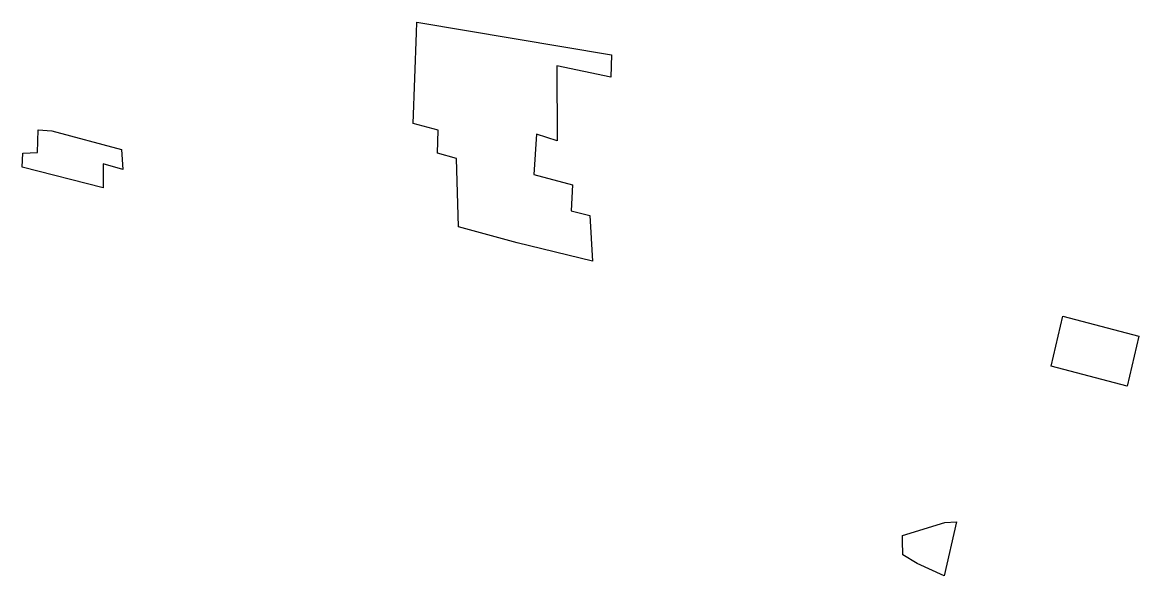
# Model space of a CAD drawing. Header units: metres. Extents: x 256834 to 257409, y 385921 to 386206.
import ezdxf

# ---------------------------------------------------------------- set-up
doc = ezdxf.new("R2010")
doc.units = ezdxf.units.M

msp = doc.modelspace()

# ---------------------------------------------------------------- linework, layer by layer
for points in [[(257137.708904, 386189.089727, -120.354855), (257137.222911, 386177.605152, -103.10072), (257109.546372, 386183.370984, -100.506492), (257109.708374, 386144.829587, -43.325731), (257099.056041, 386148.211386, -44.054084), (257097.699968, 386127.38125, -12.568067), (257117.525915, 386122.130607, -12.762404), (257116.812399, 386108.722299, 7.44081), (257126.479914, 386106.348119, 7.069579), (257127.783938, 386082.796297, 41.525688), (257089.079374, 386092.328319, 42.972088), (257058.981143, 386100.571913, 42.86241), (257057.848751, 386135.726476, -8.896608), (257048.131326, 386138.492025, -9.086561), (257048.454871, 386150.279639, -26.725312), (257035.595466, 386153.703663, -26.626561), (257037.300608, 386200.433641, -96.722708), (257037.541175, 386205.785734, -104.769236), (257137.708904, 386189.089727, -120.354855), (257137.708904, 386189.089727, -120.354855)], [(256849.677338, 386149.897273, 53.98338), (256885.501223, 386140.386687, 53.666539), (256886.196953, 386129.928914, 68.919119), (256875.98508, 386132.860055, 68.682556), (256876.101586, 386120.622202, 86.812639), (256834.454344, 386131.285742, 87.764773), (256834.715177, 386138.340958, 77.180403), (256842.207693, 386138.753054, 73.547567), (256842.680873, 386150.387569, 56.075889), (256849.677338, 386149.897273, 53.98338)], [(257369.820886, 386054.52862, -14.069512), (257408.916074, 386044.149562, -14.415286), (257403.025521, 386018.436711, 26.151254), (257363.930333, 386028.815769, 26.497028), (257369.820886, 386054.52862, -14.069512)], [(257287.56625, 385931.644177, 201.61491), (257287.414712, 385939.036481, 190.696113), (257287.351825, 385941.541521, 187.000697), (257309.200383, 385948.219379, 168.273339), (257315.201183, 385948.696597, 165.14519), (257308.831427, 385920.891976, 209.011863), (257294.989582, 385927.246152, 205.154508), (257287.56625, 385931.644177, 201.61491)]]:
    msp.add_polyline3d(points)

doc.saveas('drawing.dxf')
